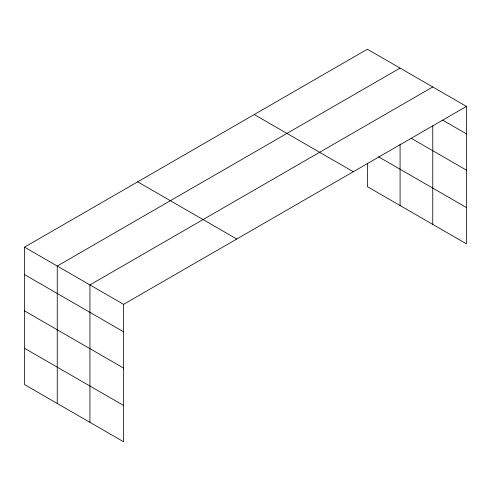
<?xml version="1.0" encoding="UTF-8"?>
<svg xmlns="http://www.w3.org/2000/svg" width="491" height="491" viewBox="0 0 491 491"><rect width="100%" height="100%" fill="white"/><g stroke="black" fill="none" stroke-linecap="round" stroke-linejoin="round"><path stroke-width="0.74" d="M466.45 106.412L367.385 49.217L24.55 247.151L24.55 384.588L123.615 441.783L123.615 304.346L466.45 106.412L466.45 243.849L367.385 186.654L367.385 163.215M400.079 68.089L57.244 266.024L57.244 403.461M432.767 86.968L89.933 284.903L89.933 422.334M442.673 120.142L466.45 133.865M411.194 138.259L466.45 170.162M378.5 156.776L466.45 207.552M254.252 114.538L353.317 171.733M137.683 181.836L236.748 239.031M24.55 247.151L123.615 304.346M24.55 274.604L123.615 331.799M24.55 310.901L123.615 368.097M24.55 348.291L123.615 405.486M432.767 125.764L432.767 224.399M400.079 144.053L400.079 205.526"/></g></svg>
